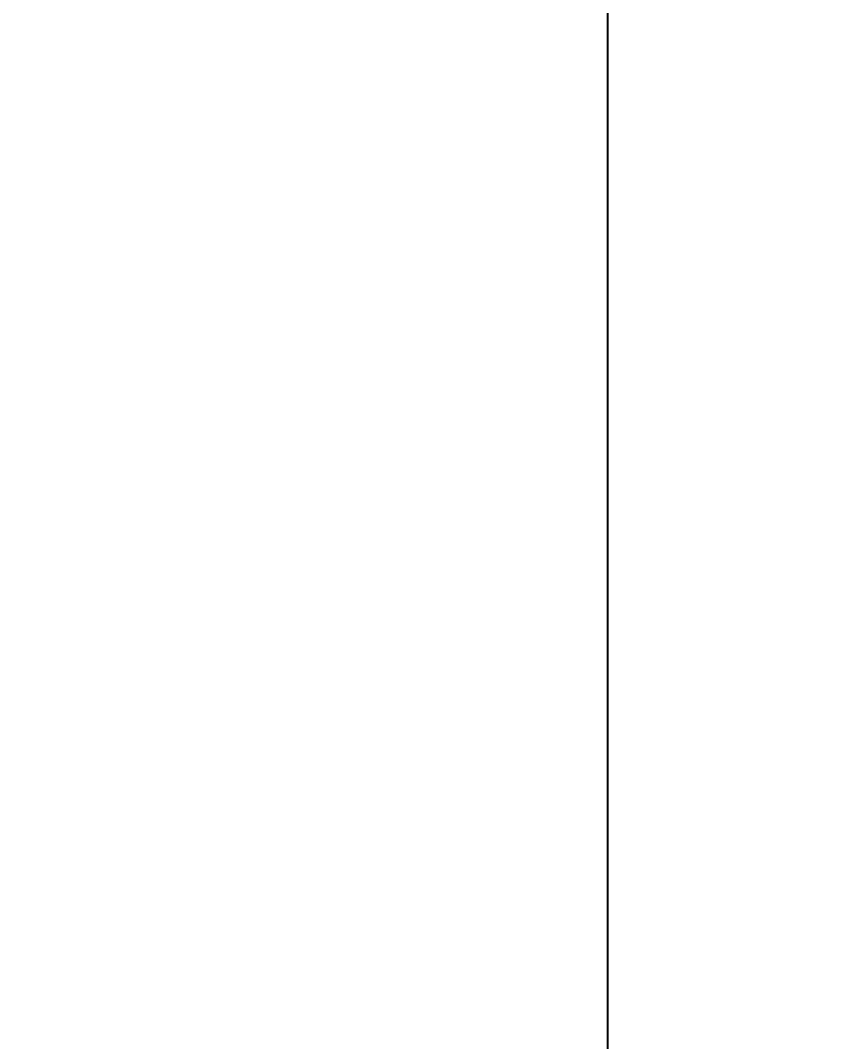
# Model space of a CAD drawing. Header units: inches. Extents: x 5 to 162, y 3 to 116.
# Drawn here: x 19.973 to 20.59, y 111.698 to 112.469 of the extents above; entities that cross this region are included whole.
import ezdxf

# ---------------------------------------------------------------- set-up
doc = ezdxf.new("R2010")
doc.units = ezdxf.units.IN
doc.header["$MEASUREMENT"] = 0
doc.styles.get("Standard").update_dxf_attribs({"font": 'arial.ttf'})
doc.dimstyles.get("Standard").update_dxf_attribs({"dimtxt": 0.18, "dimasz": 0.18, "dimexe": 0.18, "dimexo": 0.0625, "dimgap": 0.09, "dimtad": 0, "dimtih": 1, "dimtoh": 1, "dimdec": 4, "dimzin": 0, "dimdsep": 46, "dimtxsty": 'Standard', "dimcen": 0.09, "dimadec": 0, "dimazin": 0, "dimtfac": 1, "dimtdec": 4, "dimtofl": 0, "dimtmove": 0, "dimatfit": 3, "dimfxl": 1, "dimtolj": 1, "dimtzin": 0, "dimarcsym": 0})

# ---------------------------------------------------------------- blocks, each defined once
blk = doc.blocks.new('*D104')
at = {"color": 0, "lineweight": -2, "transparency": 16777216}
for p, q in [((20.37391, 113.89631), (20.23555, 113.89631)), ((20.41555, 113.71631), (20.41555, 108.49887)), ((20.41555, 102.91762), (20.41555, 108.13506)), ((20.37391, 102.73762), (20.23555, 102.73762))]:
    blk.add_line(p, q, dxfattribs=at)
at = {"color": 0, "transparency": 16777216}
for points in [[(20.38555, 113.71631), (20.44555, 113.71631), (20.41555, 113.89631)], [(20.38555, 102.91762), (20.44555, 102.91762), (20.41555, 102.73762)]]:
    blk.add_solid(points, dxfattribs=at)
at = {"layer": 'Defpoints', "color": 0, "transparency": 16777216}
for p in [(20.43641, 113.89631), (20.41555, 102.73762), (20.43641, 102.73762)]:
    blk.add_point(p, dxfattribs=at)
at = {"color": 0, "transparency": 16777216, "insert": (20.41555, 108.31697), "char_height": 0.18, "attachment_point": 5}
blk.add_mtext('\\A1;11.1587', dxfattribs=at)

msp = doc.modelspace()

# ---------------------------------------------------------------- dimensions: what is measured, and where the dimension line sits
dim = msp.add_linear_dim(base=(20.41555, 102.73762), p1=(20.43641, 113.89631), p2=(20.43641, 102.73762), angle=90, dimstyle='Standard')
dim.commit()
dim.dimension.update_dxf_attribs({"geometry": '*D104', "text_midpoint": (20.41555, 108.31697)})

doc.saveas('drawing.dxf')
